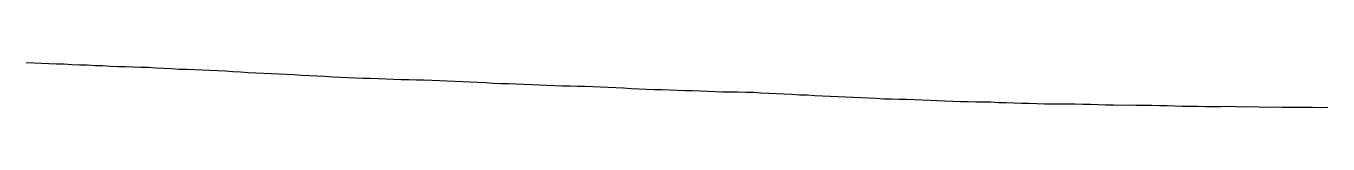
# Model space of a CAD drawing. Extents: x 0 to 3652, y -1197 to -1072.
import ezdxf

# ---------------------------------------------------------------- set-up
doc = ezdxf.new("R2010")
doc.units = 0
doc.layers.add('DEM_20px_m', color=1, linetype='CONTINUOUS')

msp = doc.modelspace()

# ---------------------------------------------------------------- linework, layer by layer
at = {"layer": 'DEM_20px_m', "color": 7}
msp.add_polyline3d([(0, -1072, 0), (21.5, -1073.1, 0), (43, -1074, 0), (64.4, -1074.3, 0), (85.9, -1075.4, 0), (107.4, -1075.8, 0), (128.9, -1077.1, 0), (150.4, -1078.2, 0), (171.9, -1078.8, 0), (193.3, -1080, 0), (214.8, -1080.6, 0), (236.3, -1081.7, 0), (257.8, -1083, 0), (279.3, -1083.1, 0), (300.8, -1084.2, 0), (322.2, -1085.1, 0), (343.7, -1085.3, 0), (365.2, -1086.7, 0), (386.7, -1087.7, 0), (408.2, -1089.1, 0), (429.7, -1090.3, 0), (451.1, -1090.1, 0), (472.6, -1091.6, 0), (494.1, -1092.8, 0), (515.6, -1093.1, 0), (537.1, -1094.1, 0), (558.6, -1095, 0), (580, -1096.6, 0), (601.5, -1098.1, 0), (623, -1099.4, 0), (644.5, -1100.8, 0), (666, -1101.4, 0), (687.5, -1102.6, 0), (708.9, -1103.9, 0), (730.4, -1104.3, 0), (751.9, -1105.6, 0), (773.4, -1107.1, 0), (794.9, -1108.1, 0), (816.4, -1109.6, 0), (837.8, -1110.5, 0), (859.3, -1111.7, 0), (880.8, -1112.9, 0), (902.3, -1113.7, 0), (923.8, -1114.8, 0), (945.3, -1115.8, 0), (966.7, -1116.1, 0), (988.2, -1116.9, 0), (1009.7, -1117.3, 0), (1031.2, -1118.2, 0), (1052.7, -1119.2, 0), (1074.2, -1119.4, 0), (1095.6, -1120.2, 0), (1117.1, -1120.5, 0), (1138.6, -1121.4, 0), (1160.1, -1122.3, 0), (1181.6, -1123.1, 0), (1203.1, -1124.1, 0), (1224.5, -1125.1, 0), (1246, -1126.1, 0), (1267.5, -1127.2, 0), (1289, -1128.2, 0), (1310.5, -1129.2, 0), (1332, -1130.3, 0), (1353.4, -1130.7, 0), (1374.9, -1131.6, 0), (1396.4, -1132.6, 0), (1417.9, -1133.4, 0), (1439.4, -1134.5, 0), (1460.9, -1135, 0), (1482.3, -1136, 0), (1503.8, -1136.9, 0), (1525.3, -1137.1, 0), (1546.8, -1137.9, 0), (1568.3, -1137.8, 0), (1589.8, -1138.8, 0), (1611.2, -1139.7, 0), (1632.7, -1140.4, 0), (1654.2, -1141.7, 0), (1675.7, -1143.1, 0), (1697.2, -1144.5, 0), (1718.7, -1145.5, 0), (1740.1, -1146.2, 0), (1761.6, -1146.9, 0), (1783.1, -1147.6, 0), (1804.6, -1148.2, 0), (1826.1, -1148.9, 0), (1847.6, -1149.7, 0), (1869, -1150.3, 0), (1890.5, -1151.3, 0), (1912, -1152.1, 0), (1933.5, -1152.8, 0), (1955, -1153.4, 0), (1976.5, -1153.4, 0), (1997.9, -1154.2, 0), (2019.4, -1154.9, 0), (2040.9, -1155.2, 0), (2062.4, -1156.3, 0), (2083.9, -1157.5, 0), (2105.4, -1158.5, 0), (2126.8, -1159.5, 0), (2148.3, -1160.7, 0), (2169.8, -1161.8, 0), (2191.3, -1162.6, 0), (2212.8, -1163.7, 0), (2234.3, -1164.7, 0), (2255.7, -1165.7, 0), (2277.2, -1166.8, 0), (2298.7, -1167.5, 0), (2320.2, -1168.5, 0), (2341.7, -1169.6, 0), (2363.2, -1170.4, 0), (2384.6, -1171.7, 0), (2406.1, -1173, 0), (2427.6, -1173.4, 0), (2449.1, -1174.5, 0), (2470.6, -1174.7, 0), (2492.1, -1175.5, 0), (2513.5, -1176.4, 0), (2535, -1176.9, 0), (2556.5, -1177.9, 0), (2578, -1179.1, 0), (2599.5, -1179.9, 0), (2621, -1180.7, 0), (2642.4, -1181, 0), (2663.9, -1181.6, 0), (2685.4, -1182.2, 0), (2706.9, -1182.2, 0), (2728.4, -1183.2, 0), (2749.9, -1183.6, 0), (2771.3, -1184.5, 0), (2792.8, -1185.3, 0), (2814.3, -1185.8, 0), (2835.8, -1186.4, 0), (2857.3, -1186.9, 0), (2878.8, -1186.9, 0), (2900.2, -1187.4, 0), (2921.7, -1187.1, 0), (2943.2, -1187.7, 0), (2964.7, -1188.2, 0), (2986.2, -1188.4, 0), (3007.7, -1189.4, 0), (3029.1, -1190, 0), (3050.6, -1190.1, 0), (3072.1, -1190.7, 0), (3093.6, -1190.5, 0), (3115.1, -1190.9, 0), (3136.6, -1191.4, 0), (3158, -1191.2, 0), (3179.5, -1191.9, 0), (3201, -1191.9, 0), (3222.5, -1192.7, 0), (3244, -1193.6, 0), (3265.5, -1193.7, 0), (3286.9, -1194.3, 0), (3308.4, -1194.8, 0), (3329.9, -1194.4, 0), (3351.4, -1194.8, 0), (3372.9, -1194.3, 0), (3394.4, -1195, 0), (3415.8, -1195.6, 0), (3437.3, -1195.1, 0), (3458.8, -1195.7, 0), (3480.3, -1196.3, 0), (3501.8, -1196, 0), (3523.3, -1196.4, 0), (3544.7, -1196.2, 0), (3566.2, -1196.7, 0), (3587.7, -1197.1, 0), (3609.2, -1196.9, 0), (3630.7, -1197.5, 0), (3652.2, -1197, 0)], dxfattribs=at)

doc.saveas('drawing.dxf')
